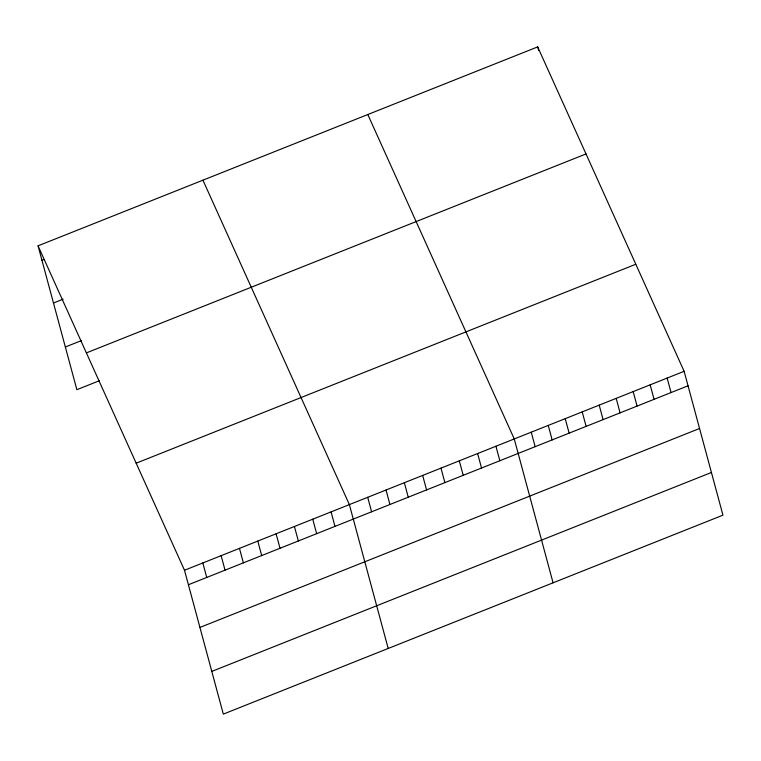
<?xml version="1.0" encoding="UTF-8"?>
<svg xmlns="http://www.w3.org/2000/svg" width="761" height="761" viewBox="0 0 761 761"><rect width="100%" height="100%" fill="white"/><g stroke="black" fill="none" stroke-linecap="round" stroke-linejoin="round"><path stroke-width="1.14" d="M38.05 245.832L537.685 46.887L684.129 371.311L722.95 515.168L223.315 714.113L184.504 570.255L38.05 245.832L76.871 389.689L99.501 380.681M41.96 260.319L44.119 259.463M53.479 303.011L63.182 299.149M65.351 346.997L81.513 340.567M86.383 352.895L586.008 153.941M136.171 463.192L635.806 264.248M184.504 570.255L684.129 371.311M188.414 584.743L688.039 385.798M199.934 627.435L699.559 428.491M211.796 671.421L711.43 472.476M367.81 114.531L514.255 438.954L553.076 582.812M202.93 180.176L349.375 504.6L388.196 648.458M667.15 378.074L671.059 392.562M650.16 384.838L654.07 399.325M633.171 391.601L637.081 406.089M537.685 46.887L538.588 50.226M616.182 398.364L620.091 412.852M599.192 405.128L603.102 419.615M582.213 411.891L586.122 426.379M565.223 418.655L569.133 433.152M548.234 425.418L552.144 439.915M531.245 432.181L535.154 446.678M495.934 446.241L499.844 460.738M477.623 453.537L481.532 468.034M459.302 460.833L463.211 475.321M440.98 468.129L444.89 482.617M422.659 475.425L426.569 489.913M404.338 482.721L408.248 497.209M386.017 490.017L389.927 504.505M367.696 497.304L371.606 511.801M331.064 511.896L334.973 526.384M312.742 519.192L316.652 533.68M294.421 526.488L298.331 540.976M276.1 533.784L280.01 548.272M257.779 541.081L261.689 555.568M239.458 548.367L243.368 562.864M221.137 555.663L225.047 570.16M202.826 562.959L206.735 577.447"/></g></svg>
